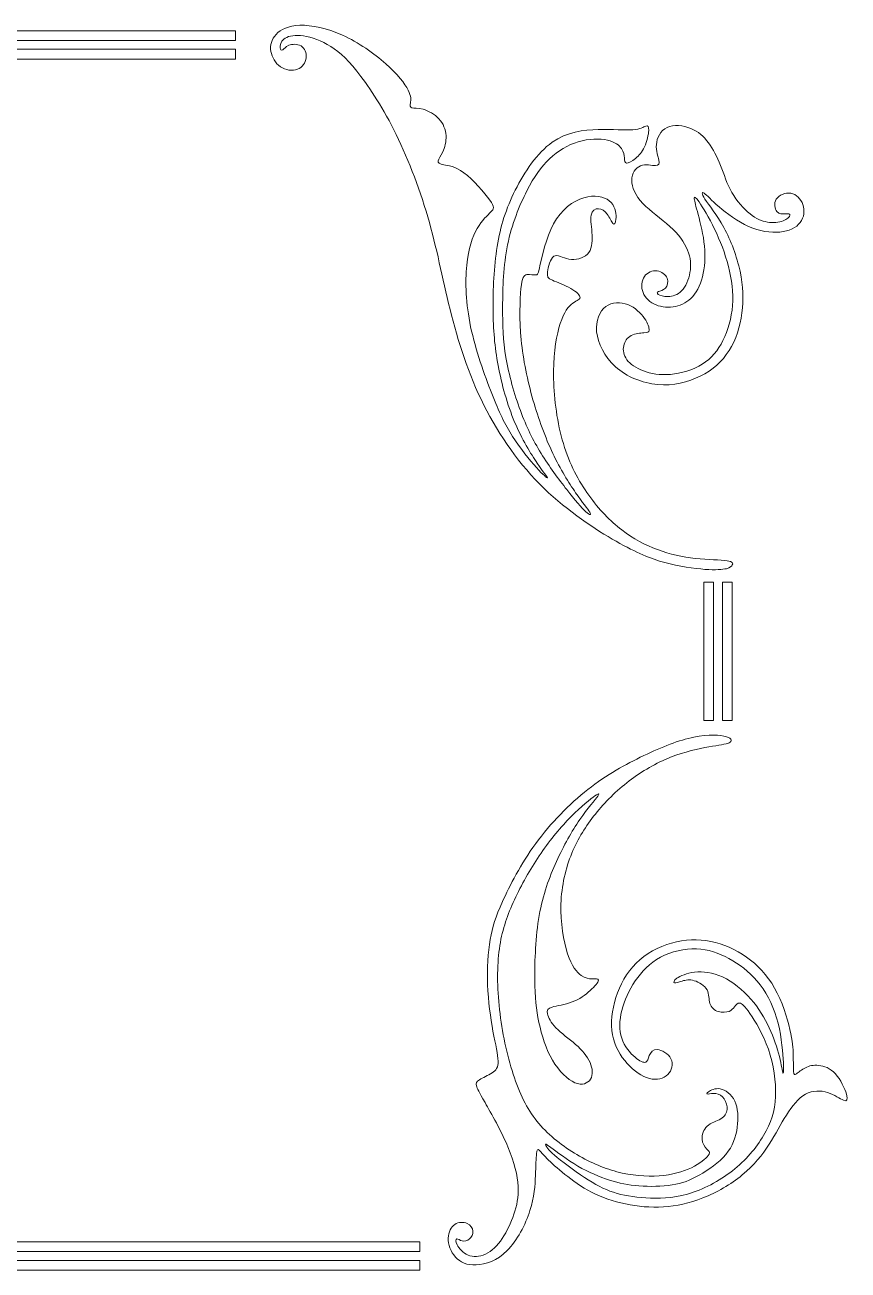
# Model space of a CAD drawing. Header units: millimetres. Extents: x -101 to 95, y -4 to 262.
# Drawn here: x 20.3 to 95.2, y 10.2 to 123.4 of the extents above; entities that cross this region are included whole.
import ezdxf

# ---------------------------------------------------------------- set-up
doc = ezdxf.new("R2010")
doc.units = ezdxf.units.MM
doc.header["$MEASUREMENT"] = 0
doc.layers.add('Layer 1', color=7, linetype='Continuous')

msp = doc.modelspace()

# ---------------------------------------------------------------- linework, layer by layer
at = {"layer": 'Layer 1', "lineweight": 20}
for points in [[(82.02, 60.16), (82.91, 60.16), (82.91, 72.74), (82.02, 72.74), (82.02, 60.16)], [(83.72, 60.16), (84.6, 60.16), (84.6, 72.74), (83.72, 72.74), (83.72, 60.16)]]:
    msp.add_lwpolyline(points, close=True, dxfattribs=at)
for points, knots in [([(-45.58, 122.02), (-45.58, 122.02), (-45.58, 122.9), (-45.58, 122.9), (-45.58, 122.9), (-45.58, 122.9), (39.44, 122.9), (39.44, 122.9), (39.44, 122.9), (39.44, 122.9), (39.44, 122.02), (39.44, 122.02), (39.44, 122.02), (39.44, 122.02), (-45.58, 122.02), (-45.58, 122.02)], [0, 0, 0, 0, 0.2, 0.2, 0.2, 0.2, 0.4, 0.4, 0.4, 0.4, 0.6, 0.6, 0.6, 0.6, 1, 1, 1, 1]), ([(74.06, 76.45), (72.19, 77.52), (69.69, 79.14), (67.5, 81.26), (67.5, 81.26), (65.31, 83.38), (63.43, 86.02), (62.02, 88.84), (62.02, 88.84), (60.61, 91.66), (59.67, 94.67), (58.95, 97.55), (58.95, 97.55), (58.23, 100.43), (57.73, 103.18), (56.92, 105.97), (56.92, 105.97), (56.11, 108.75), (54.99, 111.58), (53.83, 113.88), (53.83, 113.88), (52.67, 116.19), (51.46, 117.99), (50.46, 119.23), (50.46, 119.23), (49.45, 120.48), (48.64, 121.18), (47.78, 121.66), (47.78, 121.66), (46.93, 122.14), (46.04, 122.4), (45.34, 122.46), (45.34, 122.46), (44.64, 122.52), (44.13, 122.38), (43.83, 122.13), (43.83, 122.13), (43.54, 121.89), (43.47, 121.55), (43.48, 121.34), (43.48, 121.34), (43.5, 121.14), (43.61, 121.08), (43.73, 121.16), (43.73, 121.16), (43.85, 121.24), (43.97, 121.45), (44.27, 121.57), (44.27, 121.57), (44.57, 121.69), (45.05, 121.72), (45.39, 121.52), (45.39, 121.52), (45.72, 121.31), (45.91, 120.87), (45.86, 120.43), (45.86, 120.43), (45.81, 120), (45.52, 119.56), (45.06, 119.39), (45.06, 119.39), (44.6, 119.22), (43.99, 119.3), (43.52, 119.62), (43.52, 119.62), (43.05, 119.94), (42.74, 120.48), (42.65, 121.02), (42.65, 121.02), (42.56, 121.57), (42.7, 122.11), (43.12, 122.56), (43.12, 122.56), (43.54, 123.01), (44.24, 123.36), (45.29, 123.39), (45.29, 123.39), (46.34, 123.43), (47.74, 123.14), (49.17, 122.49), (49.17, 122.49), (50.59, 121.84), (52.04, 120.83), (53.1, 119.89), (53.1, 119.89), (54.16, 118.95), (54.83, 118.09), (55.13, 117.5), (55.13, 117.5), (55.44, 116.91), (55.38, 116.59), (55.34, 116.34), (55.34, 116.34), (55.31, 116.1), (55.29, 115.94), (55.47, 115.88), (55.47, 115.88), (55.65, 115.83), (56.03, 115.88), (56.5, 115.75), (56.5, 115.75), (56.97, 115.62), (57.55, 115.31), (57.94, 114.88), (57.94, 114.88), (58.33, 114.45), (58.55, 113.9), (58.58, 113.36), (58.58, 113.36), (58.61, 112.81), (58.47, 112.26), (58.29, 111.87), (58.29, 111.87), (58.11, 111.48), (57.89, 111.25), (57.86, 111.07), (57.86, 111.07), (57.83, 110.9), (57.99, 110.78), (58.37, 110.7), (58.37, 110.7), (58.76, 110.63), (59.38, 110.59), (60.21, 109.97), (60.21, 109.97), (61.04, 109.35), (62.08, 108.16), (62.56, 107.49), (62.56, 107.49), (63.04, 106.83), (62.95, 106.69), (62.65, 106.41), (62.65, 106.41), (62.36, 106.12), (61.86, 105.68), (61.42, 104.92), (61.42, 104.92), (60.99, 104.16), (60.61, 103.08), (60.46, 101.56), (60.46, 101.56), (60.31, 100.03), (60.38, 98.07), (60.82, 95.96), (60.82, 95.96), (61.27, 93.85), (62.07, 91.58), (62.74, 89.89), (62.74, 89.89), (63.41, 88.2), (63.94, 87.08), (64.63, 85.99), (64.63, 85.99), (65.33, 84.9), (66.19, 83.84), (66.8, 83.16), (66.8, 83.16), (67.42, 82.48), (67.78, 82.18), (67.8, 82.24), (67.8, 82.24), (67.81, 82.29), (67.46, 82.7), (66.88, 83.55), (66.88, 83.55), (66.3, 84.41), (65.48, 85.72), (64.82, 87.3), (64.82, 87.3), (64.15, 88.88), (63.64, 90.73), (63.32, 92.44), (63.32, 92.44), (63, 94.15), (62.87, 95.71), (62.86, 97.53), (62.86, 97.53), (62.84, 99.35), (62.93, 101.42), (63.23, 103.26), (63.23, 103.26), (63.53, 105.11), (64.04, 106.72), (64.88, 108.39), (64.88, 108.39), (65.72, 110.06), (66.88, 111.79), (68.23, 112.75), (68.23, 112.75), (69.57, 113.7), (71.1, 113.88), (72.43, 113.91), (72.43, 113.91), (73.75, 113.95), (74.88, 113.84), (75.57, 113.89), (75.57, 113.89), (76.27, 113.94), (76.54, 114.15), (76.74, 114.22), (76.74, 114.22), (76.93, 114.28), (77.04, 114.19), (77.02, 113.83), (77.02, 113.83), (77, 113.46), (76.85, 112.82), (76.64, 112.34), (76.64, 112.34), (76.42, 111.86), (76.13, 111.54), (75.82, 111.28), (75.82, 111.28), (75.5, 111.03), (75.16, 110.85), (74.99, 110.86), (74.99, 110.86), (74.82, 110.87), (74.82, 111.07), (74.81, 111.32), (74.81, 111.32), (74.79, 111.57), (74.74, 111.87), (74.53, 112.17), (74.53, 112.17), (74.33, 112.48), (73.95, 112.79), (73.26, 112.94), (73.26, 112.94), (72.57, 113.09), (71.56, 113.08), (70.61, 112.8), (70.61, 112.8), (69.66, 112.51), (68.76, 111.96), (68, 111.24), (68, 111.24), (67.23, 110.52), (66.6, 109.63), (65.93, 108.32), (65.93, 108.32), (65.26, 107.02), (64.56, 105.29), (64.18, 103.41), (64.18, 103.41), (63.79, 101.53), (63.73, 99.51), (63.73, 97.8), (63.73, 97.8), (63.72, 96.1), (63.76, 94.73), (64.03, 93.16), (64.03, 93.16), (64.3, 91.6), (64.79, 89.84), (65.34, 88.35), (65.34, 88.35), (65.89, 86.86), (66.49, 85.64), (67.23, 84.45), (67.23, 84.45), (67.96, 83.26), (68.83, 82.09), (69.57, 81.15), (69.57, 81.15), (70.3, 80.21), (70.91, 79.49), (71.29, 79.14), (71.29, 79.14), (71.67, 78.79), (71.82, 78.81), (71.65, 79.1), (71.65, 79.1), (71.48, 79.4), (71, 79.97), (70.37, 80.87), (70.37, 80.87), (69.75, 81.77), (68.98, 83), (68.29, 84.45), (68.29, 84.45), (67.61, 85.89), (67, 87.56), (66.49, 89.32), (66.49, 89.32), (65.99, 91.08), (65.59, 92.94), (65.42, 94.77), (65.42, 94.77), (65.24, 96.6), (65.29, 98.42), (65.39, 99.44), (65.39, 99.44), (65.5, 100.45), (65.67, 100.67), (65.94, 100.72), (65.94, 100.72), (66.21, 100.77), (66.59, 100.64), (66.78, 100.68), (66.78, 100.68), (66.97, 100.71), (66.98, 100.9), (67.2, 101.88), (67.2, 101.88), (67.42, 102.85), (67.86, 104.61), (68.64, 105.8), (68.64, 105.8), (69.42, 106.99), (70.54, 107.61), (71.48, 107.8), (71.48, 107.8), (72.42, 107.98), (73.19, 107.72), (73.6, 107.26), (73.6, 107.26), (74.01, 106.8), (74.07, 106.14), (74.04, 105.75), (74.04, 105.75), (74.01, 105.36), (73.89, 105.23), (73.76, 105.37), (73.76, 105.37), (73.62, 105.51), (73.47, 105.91), (73.24, 106.21), (73.24, 106.21), (73.02, 106.51), (72.74, 106.7), (72.45, 106.71), (72.45, 106.71), (72.16, 106.72), (71.86, 106.55), (71.78, 106.12), (71.78, 106.12), (71.7, 105.68), (71.83, 104.97), (71.87, 104.3), (71.87, 104.3), (71.9, 103.62), (71.83, 102.97), (71.44, 102.57), (71.44, 102.57), (71.05, 102.17), (70.34, 102.02), (69.76, 102.12), (69.76, 102.12), (69.17, 102.23), (68.72, 102.59), (68.39, 102.38), (68.39, 102.38), (68.06, 102.17), (67.86, 101.4), (67.81, 100.96), (67.81, 100.96), (67.75, 100.51), (67.84, 100.39), (68.25, 100.2), (68.25, 100.2), (68.67, 100.01), (69.4, 99.75), (69.93, 99.45), (69.93, 99.45), (70.47, 99.15), (70.8, 98.81), (70.77, 98.61), (70.77, 98.61), (70.75, 98.41), (70.36, 98.35), (69.97, 98), (69.97, 98), (69.57, 97.65), (69.16, 97), (68.85, 95.87), (68.85, 95.87), (68.54, 94.74), (68.33, 93.12), (68.37, 91.23), (68.37, 91.23), (68.41, 89.35), (68.69, 87.2), (69.25, 85.34), (69.25, 85.34), (69.8, 83.49), (70.64, 81.94), (71.57, 80.64), (71.57, 80.64), (72.49, 79.35), (73.51, 78.3), (74.56, 77.49), (74.56, 77.49), (75.61, 76.68), (76.7, 76.1), (77.82, 75.69), (77.82, 75.69), (78.94, 75.27), (80.09, 75.03), (81.25, 74.9), (81.25, 74.9), (82.41, 74.77), (83.57, 74.76), (84.14, 74.68), (84.14, 74.68), (84.71, 74.59), (84.69, 74.44), (84.62, 74.3), (84.62, 74.3), (84.56, 74.17), (84.45, 74.05), (84.09, 73.96), (84.09, 73.96), (83.72, 73.88), (83.11, 73.83), (82.13, 73.9), (82.13, 73.9), (81.15, 73.97), (79.79, 74.16), (78.48, 74.51), (78.48, 74.51), (77.18, 74.87), (75.93, 75.38), (74.06, 76.45)], [0, 0, 0, 0, 0.009346, 0.009346, 0.009346, 0.009346, 0.018692, 0.018692, 0.018692, 0.018692, 0.028037, 0.028037, 0.028037, 0.028037, 0.037383, 0.037383, 0.037383, 0.037383, 0.046729, 0.046729, 0.046729, 0.046729, 0.056075, 0.056075, 0.056075, 0.056075, 0.065421, 0.065421, 0.065421, 0.065421, 0.074766, 0.074766, 0.074766, 0.074766, 0.084112, 0.084112, 0.084112, 0.084112, 0.093458, 0.093458, 0.093458, 0.093458, 0.102804, 0.102804, 0.102804, 0.102804, 0.11215, 0.11215, 0.11215, 0.11215, 0.121495, 0.121495, 0.121495, 0.121495, 0.130841, 0.130841, 0.130841, 0.130841, 0.140187, 0.140187, 0.140187, 0.140187, 0.149533, 0.149533, 0.149533, 0.149533, 0.158879, 0.158879, 0.158879, 0.158879, 0.168224, 0.168224, 0.168224, 0.168224, 0.17757, 0.17757, 0.17757, 0.17757, 0.186916, 0.186916, 0.186916, 0.186916, 0.196262, 0.196262, 0.196262, 0.196262, 0.205607, 0.205607, 0.205607, 0.205607, 0.214953, 0.214953, 0.214953, 0.214953, 0.224299, 0.224299, 0.224299, 0.224299, 0.233645, 0.233645, 0.233645, 0.233645, 0.242991, 0.242991, 0.242991, 0.242991, 0.252336, 0.252336, 0.252336, 0.252336, 0.261682, 0.261682, 0.261682, 0.261682, 0.271028, 0.271028, 0.271028, 0.271028, 0.280374, 0.280374, 0.280374, 0.280374, 0.28972, 0.28972, 0.28972, 0.28972, 0.299065, 0.299065, 0.299065, 0.299065, 0.308411, 0.308411, 0.308411, 0.308411, 0.317757, 0.317757, 0.317757, 0.317757, 0.327103, 0.327103, 0.327103, 0.327103, 0.336449, 0.336449, 0.336449, 0.336449, 0.345794, 0.345794, 0.345794, 0.345794, 0.35514, 0.35514, 0.35514, 0.35514, 0.364486, 0.364486, 0.364486, 0.364486, 0.373832, 0.373832, 0.373832, 0.373832, 0.383178, 0.383178, 0.383178, 0.383178, 0.392523, 0.392523, 0.392523, 0.392523, 0.401869, 0.401869, 0.401869, 0.401869, 0.411215, 0.411215, 0.411215, 0.411215, 0.420561, 0.420561, 0.420561, 0.420561, 0.429907, 0.429907, 0.429907, 0.429907, 0.439252, 0.439252, 0.439252, 0.439252, 0.448598, 0.448598, 0.448598, 0.448598, 0.457944, 0.457944, 0.457944, 0.457944, 0.46729, 0.46729, 0.46729, 0.46729, 0.476636, 0.476636, 0.476636, 0.476636, 0.485981, 0.485981, 0.485981, 0.485981, 0.495327, 0.495327, 0.495327, 0.495327, 0.504673, 0.504673, 0.504673, 0.504673, 0.514019, 0.514019, 0.514019, 0.514019, 0.523364, 0.523364, 0.523364, 0.523364, 0.53271, 0.53271, 0.53271, 0.53271, 0.542056, 0.542056, 0.542056, 0.542056, 0.551402, 0.551402, 0.551402, 0.551402, 0.560748, 0.560748, 0.560748, 0.560748, 0.570093, 0.570093, 0.570093, 0.570093, 0.579439, 0.579439, 0.579439, 0.579439, 0.588785, 0.588785, 0.588785, 0.588785, 0.598131, 0.598131, 0.598131, 0.598131, 0.607477, 0.607477, 0.607477, 0.607477, 0.616822, 0.616822, 0.616822, 0.616822, 0.626168, 0.626168, 0.626168, 0.626168, 0.635514, 0.635514, 0.635514, 0.635514, 0.64486, 0.64486, 0.64486, 0.64486, 0.654206, 0.654206, 0.654206, 0.654206, 0.663551, 0.663551, 0.663551, 0.663551, 0.672897, 0.672897, 0.672897, 0.672897, 0.682243, 0.682243, 0.682243, 0.682243, 0.691589, 0.691589, 0.691589, 0.691589, 0.700935, 0.700935, 0.700935, 0.700935, 0.71028, 0.71028, 0.71028, 0.71028, 0.719626, 0.719626, 0.719626, 0.719626, 0.728972, 0.728972, 0.728972, 0.728972, 0.738318, 0.738318, 0.738318, 0.738318, 0.747664, 0.747664, 0.747664, 0.747664, 0.757009, 0.757009, 0.757009, 0.757009, 0.766355, 0.766355, 0.766355, 0.766355, 0.775701, 0.775701, 0.775701, 0.775701, 0.785047, 0.785047, 0.785047, 0.785047, 0.794393, 0.794393, 0.794393, 0.794393, 0.803738, 0.803738, 0.803738, 0.803738, 0.813084, 0.813084, 0.813084, 0.813084, 0.82243, 0.82243, 0.82243, 0.82243, 0.831776, 0.831776, 0.831776, 0.831776, 0.841121, 0.841121, 0.841121, 0.841121, 0.850467, 0.850467, 0.850467, 0.850467, 0.859813, 0.859813, 0.859813, 0.859813, 0.869159, 0.869159, 0.869159, 0.869159, 0.878505, 0.878505, 0.878505, 0.878505, 0.88785, 0.88785, 0.88785, 0.88785, 0.897196, 0.897196, 0.897196, 0.897196, 0.906542, 0.906542, 0.906542, 0.906542, 0.915888, 0.915888, 0.915888, 0.915888, 0.925234, 0.925234, 0.925234, 0.925234, 0.934579, 0.934579, 0.934579, 0.934579, 0.943925, 0.943925, 0.943925, 0.943925, 0.953271, 0.953271, 0.953271, 0.953271, 0.962617, 0.962617, 0.962617, 0.962617, 0.971963, 0.971963, 0.971963, 0.971963, 0.981308, 0.981308, 0.981308, 0.981308, 1, 1, 1, 1]), ([(-45.58, 120.32), (-45.58, 120.32), (-45.58, 121.21), (-45.58, 121.21), (-45.58, 121.21), (-45.58, 121.21), (39.44, 121.21), (39.44, 121.21), (39.44, 121.21), (39.44, 121.21), (39.44, 120.32), (39.44, 120.32), (39.44, 120.32), (39.44, 120.32), (-45.58, 120.32), (-45.58, 120.32)], [0, 0, 0, 0, 0.2, 0.2, 0.2, 0.2, 0.4, 0.4, 0.4, 0.4, 0.6, 0.6, 0.6, 0.6, 1, 1, 1, 1]), ([(82.44, 112.71), (82.87, 112.14), (83.24, 111.43), (83.56, 110.64), (83.56, 110.64), (83.87, 109.85), (84.12, 108.98), (84.57, 108.19), (84.57, 108.19), (85.01, 107.4), (85.66, 106.69), (86.23, 106.24), (86.23, 106.24), (86.8, 105.78), (87.29, 105.58), (87.81, 105.49), (87.81, 105.49), (88.32, 105.41), (88.86, 105.44), (89.24, 105.59), (89.24, 105.59), (89.62, 105.73), (89.84, 105.98), (89.86, 106.11), (89.86, 106.11), (89.88, 106.24), (89.7, 106.25), (89.45, 106.24), (89.45, 106.24), (89.2, 106.23), (88.88, 106.21), (88.67, 106.45), (88.67, 106.45), (88.47, 106.69), (88.38, 107.19), (88.62, 107.56), (88.62, 107.56), (88.87, 107.94), (89.44, 108.2), (89.94, 108.12), (89.94, 108.12), (90.44, 108.03), (90.86, 107.6), (91.04, 107.08), (91.04, 107.08), (91.22, 106.55), (91.16, 105.93), (90.8, 105.46), (90.8, 105.46), (90.44, 104.98), (89.78, 104.66), (88.95, 104.58), (88.95, 104.58), (88.12, 104.5), (87.1, 104.66), (86.1, 105.1), (86.1, 105.1), (85.1, 105.55), (84.1, 106.27), (83.41, 106.88), (83.41, 106.88), (82.71, 107.48), (82.3, 107.96), (82.07, 108.11), (82.07, 108.11), (81.84, 108.27), (81.78, 108.1), (82.13, 107.57), (82.13, 107.57), (82.47, 107.05), (83.22, 106.16), (83.86, 104.99), (83.86, 104.99), (84.5, 103.82), (85.03, 102.36), (85.32, 101.01), (85.32, 101.01), (85.61, 99.67), (85.66, 98.44), (85.5, 97.22), (85.5, 97.22), (85.33, 96), (84.95, 94.79), (84.32, 93.8), (84.32, 93.8), (83.7, 92.8), (82.83, 92.03), (81.71, 91.48), (81.71, 91.48), (80.6, 90.92), (79.23, 90.58), (77.83, 90.71), (77.83, 90.71), (76.43, 90.83), (75, 91.42), (73.99, 92.33), (73.99, 92.33), (72.98, 93.24), (72.39, 94.48), (72.28, 95.51), (72.28, 95.51), (72.17, 96.54), (72.54, 97.37), (73.11, 97.8), (73.11, 97.8), (73.68, 98.22), (74.46, 98.23), (75.12, 97.98), (75.12, 97.98), (75.78, 97.72), (76.31, 97.19), (76.64, 96.73), (76.64, 96.73), (76.96, 96.26), (77.07, 95.87), (77.05, 95.66), (77.05, 95.66), (77.03, 95.46), (76.89, 95.44), (76.57, 95.42), (76.57, 95.42), (76.26, 95.39), (75.78, 95.35), (75.42, 95.17), (75.42, 95.17), (75.06, 94.98), (74.82, 94.64), (74.74, 94.24), (74.74, 94.24), (74.65, 93.84), (74.73, 93.38), (75.03, 92.97), (75.03, 92.97), (75.33, 92.56), (75.86, 92.21), (76.53, 91.95), (76.53, 91.95), (77.21, 91.7), (78.03, 91.55), (78.99, 91.63), (78.99, 91.63), (79.95, 91.72), (81.05, 92.04), (81.89, 92.56), (81.89, 92.56), (82.73, 93.08), (83.32, 93.8), (83.77, 94.72), (83.77, 94.72), (84.23, 95.63), (84.55, 96.74), (84.64, 97.9), (84.64, 97.9), (84.72, 99.06), (84.57, 100.28), (84.26, 101.46), (84.26, 101.46), (83.96, 102.64), (83.52, 103.8), (83.01, 104.84), (83.01, 104.84), (82.5, 105.89), (81.94, 106.83), (81.6, 107.32), (81.6, 107.32), (81.27, 107.8), (81.16, 107.83), (81.16, 107.67), (81.16, 107.67), (81.16, 107.5), (81.25, 107.14), (81.44, 106.44), (81.44, 106.44), (81.63, 105.75), (81.91, 104.71), (82.04, 103.69), (82.04, 103.69), (82.17, 102.68), (82.16, 101.69), (81.98, 100.83), (81.98, 100.83), (81.8, 99.97), (81.46, 99.24), (81.02, 98.73), (81.02, 98.73), (80.58, 98.23), (80.04, 97.94), (79.45, 97.82), (79.45, 97.82), (78.86, 97.7), (78.22, 97.74), (77.68, 97.96), (77.68, 97.96), (77.14, 98.18), (76.69, 98.58), (76.5, 99.08), (76.5, 99.08), (76.31, 99.57), (76.37, 100.17), (76.63, 100.55), (76.63, 100.55), (76.89, 100.93), (77.36, 101.1), (77.78, 101.05), (77.78, 101.05), (78.19, 100.99), (78.57, 100.71), (78.7, 100.38), (78.7, 100.38), (78.83, 100.06), (78.72, 99.68), (78.53, 99.48), (78.53, 99.48), (78.33, 99.27), (78.05, 99.23), (77.9, 99.17), (77.9, 99.17), (77.75, 99.1), (77.73, 99.01), (77.89, 98.91), (77.89, 98.91), (78.04, 98.81), (78.37, 98.7), (78.77, 98.72), (78.77, 98.72), (79.17, 98.73), (79.64, 98.85), (80.01, 99.23), (80.01, 99.23), (80.38, 99.62), (80.66, 100.26), (80.77, 100.91), (80.77, 100.91), (80.88, 101.57), (80.84, 102.25), (80.55, 102.95), (80.55, 102.95), (80.26, 103.66), (79.72, 104.39), (78.95, 105.09), (78.95, 105.09), (78.17, 105.8), (77.16, 106.47), (76.48, 107.18), (76.48, 107.18), (75.81, 107.9), (75.47, 108.66), (75.47, 109.3), (75.47, 109.3), (75.47, 109.93), (75.82, 110.44), (76.28, 110.61), (76.28, 110.61), (76.74, 110.79), (77.31, 110.63), (77.63, 110.63), (77.63, 110.63), (77.95, 110.63), (78.02, 110.8), (77.94, 111.13), (77.94, 111.13), (77.87, 111.46), (77.66, 111.96), (77.71, 112.54), (77.71, 112.54), (77.76, 113.13), (78.08, 113.82), (78.68, 114.1), (78.68, 114.1), (79.28, 114.39), (80.17, 114.28), (80.85, 114), (80.85, 114), (81.54, 113.73), (82.02, 113.29), (82.44, 112.71)], [0, 0, 0, 0, 0.014286, 0.014286, 0.014286, 0.014286, 0.028571, 0.028571, 0.028571, 0.028571, 0.042857, 0.042857, 0.042857, 0.042857, 0.057143, 0.057143, 0.057143, 0.057143, 0.071429, 0.071429, 0.071429, 0.071429, 0.085714, 0.085714, 0.085714, 0.085714, 0.1, 0.1, 0.1, 0.1, 0.114286, 0.114286, 0.114286, 0.114286, 0.128571, 0.128571, 0.128571, 0.128571, 0.142857, 0.142857, 0.142857, 0.142857, 0.157143, 0.157143, 0.157143, 0.157143, 0.171429, 0.171429, 0.171429, 0.171429, 0.185714, 0.185714, 0.185714, 0.185714, 0.2, 0.2, 0.2, 0.2, 0.214286, 0.214286, 0.214286, 0.214286, 0.228571, 0.228571, 0.228571, 0.228571, 0.242857, 0.242857, 0.242857, 0.242857, 0.257143, 0.257143, 0.257143, 0.257143, 0.271429, 0.271429, 0.271429, 0.271429, 0.285714, 0.285714, 0.285714, 0.285714, 0.3, 0.3, 0.3, 0.3, 0.314286, 0.314286, 0.314286, 0.314286, 0.328571, 0.328571, 0.328571, 0.328571, 0.342857, 0.342857, 0.342857, 0.342857, 0.357143, 0.357143, 0.357143, 0.357143, 0.371429, 0.371429, 0.371429, 0.371429, 0.385714, 0.385714, 0.385714, 0.385714, 0.4, 0.4, 0.4, 0.4, 0.414286, 0.414286, 0.414286, 0.414286, 0.428571, 0.428571, 0.428571, 0.428571, 0.442857, 0.442857, 0.442857, 0.442857, 0.457143, 0.457143, 0.457143, 0.457143, 0.471429, 0.471429, 0.471429, 0.471429, 0.485714, 0.485714, 0.485714, 0.485714, 0.5, 0.5, 0.5, 0.5, 0.514286, 0.514286, 0.514286, 0.514286, 0.528571, 0.528571, 0.528571, 0.528571, 0.542857, 0.542857, 0.542857, 0.542857, 0.557143, 0.557143, 0.557143, 0.557143, 0.571429, 0.571429, 0.571429, 0.571429, 0.585714, 0.585714, 0.585714, 0.585714, 0.6, 0.6, 0.6, 0.6, 0.614286, 0.614286, 0.614286, 0.614286, 0.628571, 0.628571, 0.628571, 0.628571, 0.642857, 0.642857, 0.642857, 0.642857, 0.657143, 0.657143, 0.657143, 0.657143, 0.671429, 0.671429, 0.671429, 0.671429, 0.685714, 0.685714, 0.685714, 0.685714, 0.7, 0.7, 0.7, 0.7, 0.714286, 0.714286, 0.714286, 0.714286, 0.728571, 0.728571, 0.728571, 0.728571, 0.742857, 0.742857, 0.742857, 0.742857, 0.757143, 0.757143, 0.757143, 0.757143, 0.771429, 0.771429, 0.771429, 0.771429, 0.785714, 0.785714, 0.785714, 0.785714, 0.8, 0.8, 0.8, 0.8, 0.814286, 0.814286, 0.814286, 0.814286, 0.828571, 0.828571, 0.828571, 0.828571, 0.842857, 0.842857, 0.842857, 0.842857, 0.857143, 0.857143, 0.857143, 0.857143, 0.871429, 0.871429, 0.871429, 0.871429, 0.885714, 0.885714, 0.885714, 0.885714, 0.9, 0.9, 0.9, 0.9, 0.914286, 0.914286, 0.914286, 0.914286, 0.928571, 0.928571, 0.928571, 0.928571, 0.942857, 0.942857, 0.942857, 0.942857, 0.957143, 0.957143, 0.957143, 0.957143, 0.971429, 0.971429, 0.971429, 0.971429, 1, 1, 1, 1]), ([(63.72, 43.68), (64.37, 45.11), (65.38, 47.1), (66.74, 48.95), (66.74, 48.95), (68.09, 50.81), (69.78, 52.54), (71.48, 53.87), (71.48, 53.87), (73.19, 55.21), (74.91, 56.16), (76.56, 56.95), (76.56, 56.95), (78.21, 57.74), (79.79, 58.37), (81.12, 58.64), (81.12, 58.64), (82.46, 58.92), (83.54, 58.83), (84.09, 58.67), (84.09, 58.67), (84.63, 58.5), (84.63, 58.27), (84.33, 58.12), (84.33, 58.12), (84.03, 57.97), (83.43, 57.92), (82.49, 57.75), (82.49, 57.75), (81.56, 57.59), (80.3, 57.31), (79.01, 56.8), (79.01, 56.8), (77.72, 56.29), (76.4, 55.54), (75.23, 54.65), (75.23, 54.65), (74.06, 53.76), (73.04, 52.72), (72.17, 51.64), (72.17, 51.64), (71.3, 50.56), (70.58, 49.43), (70.02, 48.07), (70.02, 48.07), (69.47, 46.71), (69.08, 45.11), (69.03, 43.45), (69.03, 43.45), (68.98, 41.78), (69.26, 40.06), (69.64, 38.93), (69.64, 38.93), (70.01, 37.79), (70.48, 37.24), (70.87, 36.96), (70.87, 36.96), (71.26, 36.67), (71.57, 36.65), (71.87, 36.65), (71.87, 36.65), (72.17, 36.66), (72.45, 36.7), (72.44, 36.52), (72.44, 36.52), (72.43, 36.35), (72.13, 35.97), (71.69, 35.58), (71.69, 35.58), (71.26, 35.18), (70.7, 34.78), (70.05, 34.54), (70.05, 34.54), (69.39, 34.29), (68.64, 34.2), (68.23, 34.08), (68.23, 34.08), (67.82, 33.96), (67.74, 33.79), (67.82, 33.47), (67.82, 33.47), (67.89, 33.15), (68.11, 32.66), (68.58, 32.18), (68.58, 32.18), (69.05, 31.69), (69.77, 31.21), (70.37, 30.68), (70.37, 30.68), (70.96, 30.16), (71.43, 29.6), (71.68, 29.04), (71.68, 29.04), (71.93, 28.48), (71.96, 27.91), (71.72, 27.52), (71.72, 27.52), (71.48, 27.13), (70.96, 26.92), (70.31, 27.2), (70.31, 27.2), (69.65, 27.47), (68.85, 28.24), (68.26, 29.25), (68.26, 29.25), (67.66, 30.26), (67.28, 31.52), (67.03, 32.69), (67.03, 32.69), (66.78, 33.86), (66.66, 34.95), (66.65, 36.61), (66.65, 36.61), (66.64, 38.27), (66.72, 40.5), (67.06, 42.41), (67.06, 42.41), (67.39, 44.31), (67.97, 45.88), (68.63, 47.33), (68.63, 47.33), (69.29, 48.77), (70.02, 50.09), (70.74, 51.13), (70.74, 51.13), (71.46, 52.17), (72.17, 52.95), (72.39, 53.28), (72.39, 53.28), (72.61, 53.61), (72.35, 53.5), (71.74, 53.02), (71.74, 53.02), (71.13, 52.54), (70.18, 51.7), (69.26, 50.67), (69.26, 50.67), (68.33, 49.64), (67.41, 48.43), (66.59, 47.12), (66.59, 47.12), (65.77, 45.82), (65.03, 44.42), (64.47, 43.08), (64.47, 43.08), (63.91, 41.73), (63.52, 40.44), (63.36, 38.78), (63.36, 38.78), (63.2, 37.13), (63.26, 35.12), (63.54, 33.08), (63.54, 33.08), (63.82, 31.05), (64.31, 29), (64.91, 27.33), (64.91, 27.33), (65.51, 25.67), (66.22, 24.38), (67.2, 23.27), (67.2, 23.27), (68.19, 22.17), (69.45, 21.24), (70.73, 20.52), (70.73, 20.52), (72.01, 19.79), (73.3, 19.27), (74.61, 18.98), (74.61, 18.98), (75.92, 18.69), (77.26, 18.63), (78.39, 18.76), (78.39, 18.76), (79.53, 18.9), (80.47, 19.22), (81.17, 19.61), (81.17, 19.61), (81.88, 19.99), (82.35, 20.44), (82.5, 20.69), (82.5, 20.69), (82.65, 20.93), (82.48, 20.98), (82.29, 21.16), (82.29, 21.16), (82.11, 21.34), (81.9, 21.67), (81.87, 22.06), (81.87, 22.06), (81.84, 22.46), (81.99, 22.93), (82.33, 23.24), (82.33, 23.24), (82.67, 23.55), (83.21, 23.7), (83.57, 23.91), (83.57, 23.91), (83.93, 24.13), (84.11, 24.42), (84.15, 24.75), (84.15, 24.75), (84.18, 25.08), (84.06, 25.45), (83.87, 25.72), (83.87, 25.72), (83.68, 26), (83.41, 26.16), (83.13, 26.21), (83.13, 26.21), (82.86, 26.25), (82.56, 26.17), (82.41, 26.17), (82.41, 26.17), (82.26, 26.16), (82.25, 26.24), (82.45, 26.38), (82.45, 26.38), (82.64, 26.52), (83.04, 26.72), (83.51, 26.64), (83.51, 26.64), (83.99, 26.55), (84.54, 26.16), (84.84, 25.53), (84.84, 25.53), (85.14, 24.89), (85.19, 24), (85.07, 23.14), (85.07, 23.14), (84.95, 22.27), (84.66, 21.42), (84.03, 20.67), (84.03, 20.67), (83.41, 19.92), (82.45, 19.26), (81.61, 18.79), (81.61, 18.79), (80.78, 18.32), (80.06, 18.05), (79.14, 17.9), (79.14, 17.9), (78.22, 17.76), (77.1, 17.74), (76.13, 17.81), (76.13, 17.81), (75.16, 17.88), (74.34, 18.05), (73.44, 18.34), (73.44, 18.34), (72.54, 18.62), (71.56, 19.03), (70.58, 19.61), (70.58, 19.61), (69.6, 20.19), (68.61, 20.95), (68.11, 21.31), (68.11, 21.31), (67.61, 21.68), (67.6, 21.66), (67.65, 21.53), (67.65, 21.53), (67.7, 21.4), (67.82, 21.15), (68.44, 20.61), (68.44, 20.61), (69.07, 20.06), (70.2, 19.22), (71.17, 18.58), (71.17, 18.58), (72.13, 17.95), (72.93, 17.52), (73.81, 17.23), (73.81, 17.23), (74.68, 16.94), (75.63, 16.79), (76.75, 16.72), (76.75, 16.72), (77.87, 16.65), (79.17, 16.68), (80.55, 17.07), (80.55, 17.07), (81.94, 17.46), (83.41, 18.23), (84.63, 19.18), (84.63, 19.18), (85.85, 20.13), (86.8, 21.27), (87.46, 22.39), (87.46, 22.39), (88.12, 23.51), (88.49, 24.61), (88.55, 25.95), (88.55, 25.95), (88.62, 27.29), (88.37, 28.86), (87.9, 30.24), (87.9, 30.24), (87.42, 31.61), (86.71, 32.79), (86.22, 33.49), (86.22, 33.49), (85.74, 34.19), (85.49, 34.42), (85.3, 34.44), (85.3, 34.44), (85.1, 34.46), (84.95, 34.28), (84.82, 34.11), (84.82, 34.11), (84.69, 33.94), (84.58, 33.79), (84.33, 33.69), (84.33, 33.69), (84.08, 33.6), (83.69, 33.56), (83.35, 33.67), (83.35, 33.67), (83, 33.78), (82.7, 34.04), (82.58, 34.4), (82.58, 34.4), (82.47, 34.77), (82.53, 35.25), (82.32, 35.65), (82.32, 35.65), (82.1, 36.04), (81.6, 36.36), (81.16, 36.48), (81.16, 36.48), (80.73, 36.61), (80.36, 36.54), (80.05, 36.45), (80.05, 36.45), (79.74, 36.37), (79.48, 36.26), (79.37, 36.28), (79.37, 36.28), (79.25, 36.31), (79.28, 36.48), (79.58, 36.7), (79.58, 36.7), (79.89, 36.91), (80.46, 37.17), (81.19, 37.25), (81.19, 37.25), (81.93, 37.34), (82.83, 37.25), (83.74, 36.82), (83.74, 36.82), (84.65, 36.4), (85.57, 35.63), (86.3, 34.81), (86.3, 34.81), (87.03, 33.98), (87.56, 33.1), (87.98, 32.2), (87.98, 32.2), (88.4, 31.29), (88.71, 30.35), (88.9, 29.58), (88.9, 29.58), (89.09, 28.8), (89.18, 28.19), (89.23, 28.09), (89.23, 28.09), (89.29, 27.99), (89.32, 28.42), (89.25, 29.37), (89.25, 29.37), (89.19, 30.32), (89.04, 31.8), (88.65, 33.11), (88.65, 33.11), (88.26, 34.41), (87.63, 35.54), (86.88, 36.44), (86.88, 36.44), (86.12, 37.33), (85.23, 37.98), (84.31, 38.49), (84.31, 38.49), (83.39, 38.99), (82.44, 39.34), (81.36, 39.38), (81.36, 39.38), (80.28, 39.42), (79.06, 39.14), (78.08, 38.61), (78.08, 38.61), (77.1, 38.09), (76.37, 37.31), (75.79, 36.46), (75.79, 36.46), (75.21, 35.61), (74.79, 34.68), (74.57, 33.77), (74.57, 33.77), (74.34, 32.87), (74.32, 31.99), (74.56, 31.25), (74.56, 31.25), (74.81, 30.5), (75.33, 29.88), (75.77, 29.51), (75.77, 29.51), (76.2, 29.13), (76.56, 29), (76.74, 29.06), (76.74, 29.06), (76.93, 29.13), (76.95, 29.38), (77.07, 29.66), (77.07, 29.66), (77.18, 29.94), (77.39, 30.24), (77.8, 30.22), (77.8, 30.22), (78.2, 30.19), (78.81, 29.84), (79.04, 29.37), (79.04, 29.37), (79.28, 28.9), (79.13, 28.31), (78.75, 27.94), (78.75, 27.94), (78.36, 27.57), (77.75, 27.41), (77.08, 27.58), (77.08, 27.58), (76.41, 27.75), (75.69, 28.24), (75.06, 28.94), (75.06, 28.94), (74.44, 29.63), (73.91, 30.52), (73.72, 31.56), (73.72, 31.56), (73.53, 32.6), (73.68, 33.79), (74.04, 34.94), (74.04, 34.94), (74.41, 36.09), (75, 37.2), (75.87, 38.07), (75.87, 38.07), (76.75, 38.94), (77.91, 39.57), (79.1, 39.9), (79.1, 39.9), (80.29, 40.24), (81.51, 40.28), (82.66, 40.05), (82.66, 40.05), (83.82, 39.82), (84.91, 39.33), (85.9, 38.63), (85.9, 38.63), (86.89, 37.92), (87.79, 37.01), (88.47, 35.81), (88.47, 35.81), (89.15, 34.6), (89.61, 33.1), (89.86, 32.03), (89.86, 32.03), (90.11, 30.96), (90.15, 30.32), (90.16, 29.71), (90.16, 29.71), (90.18, 29.1), (90.17, 28.51), (90.19, 28.21), (90.19, 28.21), (90.22, 27.91), (90.28, 27.89), (90.45, 28.01), (90.45, 28.01), (90.63, 28.13), (90.93, 28.39), (91.27, 28.56), (91.27, 28.56), (91.61, 28.74), (92, 28.83), (92.48, 28.77), (92.48, 28.77), (92.95, 28.72), (93.52, 28.53), (94, 28.01), (94, 28.01), (94.47, 27.5), (94.86, 26.65), (95.01, 26.15), (95.01, 26.15), (95.15, 25.64), (95.05, 25.48), (94.74, 25.6), (94.74, 25.6), (94.43, 25.72), (93.92, 26.11), (93.29, 26.31), (93.29, 26.31), (92.67, 26.51), (91.93, 26.51), (91.28, 26.15), (91.28, 26.15), (90.62, 25.79), (90.05, 25.07), (89.54, 24.26), (89.54, 24.26), (89.03, 23.45), (88.58, 22.54), (87.97, 21.6), (87.97, 21.6), (87.35, 20.65), (86.57, 19.67), (85.53, 18.81), (85.53, 18.81), (84.49, 17.95), (83.19, 17.21), (81.95, 16.72), (81.95, 16.72), (80.71, 16.23), (79.53, 15.98), (78.35, 15.9), (78.35, 15.9), (77.17, 15.83), (76.01, 15.93), (74.9, 16.17), (74.9, 16.17), (73.79, 16.4), (72.74, 16.76), (71.81, 17.24), (71.81, 17.24), (70.88, 17.71), (70.08, 18.31), (69.4, 18.86), (69.4, 18.86), (68.71, 19.41), (68.13, 19.92), (67.75, 20.3), (67.75, 20.3), (67.37, 20.69), (67.18, 20.95), (67.05, 21.06), (67.05, 21.06), (66.92, 21.17), (66.86, 21.13), (66.81, 20.74), (66.81, 20.74), (66.77, 20.36), (66.75, 19.63), (66.71, 18.75), (66.71, 18.75), (66.67, 17.86), (66.62, 16.82), (66.21, 15.56), (66.21, 15.56), (65.81, 14.3), (65.04, 12.83), (64.13, 11.92), (64.13, 11.92), (63.23, 11.01), (62.17, 10.66), (61.33, 10.62), (61.33, 10.62), (60.49, 10.58), (59.86, 10.86), (59.43, 11.34), (59.43, 11.34), (59, 11.82), (58.77, 12.49), (58.78, 13.06), (58.78, 13.06), (58.79, 13.63), (59.03, 14.08), (59.38, 14.31), (59.38, 14.31), (59.73, 14.54), (60.18, 14.54), (60.5, 14.39), (60.5, 14.39), (60.82, 14.25), (61.01, 13.96), (61.02, 13.69), (61.02, 13.69), (61.04, 13.41), (60.9, 13.15), (60.7, 12.98), (60.7, 12.98), (60.51, 12.82), (60.26, 12.75), (60.05, 12.8), (60.05, 12.8), (59.84, 12.85), (59.67, 13.01), (59.57, 12.98), (59.57, 12.98), (59.46, 12.96), (59.43, 12.74), (59.59, 12.44), (59.59, 12.44), (59.76, 12.13), (60.11, 11.72), (60.58, 11.52), (60.58, 11.52), (61.04, 11.33), (61.62, 11.33), (62.17, 11.6), (62.17, 11.6), (62.73, 11.86), (63.25, 12.38), (63.69, 13.03), (63.69, 13.03), (64.13, 13.68), (64.49, 14.45), (64.75, 15.23), (64.75, 15.23), (65.02, 16), (65.19, 16.78), (65.14, 17.76), (65.14, 17.76), (65.08, 18.75), (64.81, 19.94), (64.21, 21.35), (64.21, 21.35), (63.62, 22.77), (62.69, 24.41), (62.13, 25.39), (62.13, 25.39), (61.58, 26.36), (61.4, 26.68), (61.34, 26.91), (61.34, 26.91), (61.28, 27.14), (61.34, 27.29), (61.63, 27.47), (61.63, 27.47), (61.91, 27.65), (62.41, 27.86), (62.77, 28.09), (62.77, 28.09), (63.12, 28.33), (63.34, 28.58), (63.32, 29.16), (63.32, 29.16), (63.31, 29.74), (63.08, 30.66), (62.85, 31.88), (62.85, 31.88), (62.63, 33.1), (62.42, 34.61), (62.36, 36.1), (62.36, 36.1), (62.31, 37.59), (62.41, 39.05), (62.6, 40.22), (62.6, 40.22), (62.79, 41.38), (63.07, 42.26), (63.72, 43.68)], [0, 0, 0, 0, 0.006024, 0.006024, 0.006024, 0.006024, 0.012048, 0.012048, 0.012048, 0.012048, 0.018072, 0.018072, 0.018072, 0.018072, 0.024096, 0.024096, 0.024096, 0.024096, 0.03012, 0.03012, 0.03012, 0.03012, 0.036145, 0.036145, 0.036145, 0.036145, 0.042169, 0.042169, 0.042169, 0.042169, 0.048193, 0.048193, 0.048193, 0.048193, 0.054217, 0.054217, 0.054217, 0.054217, 0.060241, 0.060241, 0.060241, 0.060241, 0.066265, 0.066265, 0.066265, 0.066265, 0.072289, 0.072289, 0.072289, 0.072289, 0.078313, 0.078313, 0.078313, 0.078313, 0.084337, 0.084337, 0.084337, 0.084337, 0.090361, 0.090361, 0.090361, 0.090361, 0.096386, 0.096386, 0.096386, 0.096386, 0.10241, 0.10241, 0.10241, 0.10241, 0.108434, 0.108434, 0.108434, 0.108434, 0.114458, 0.114458, 0.114458, 0.114458, 0.120482, 0.120482, 0.120482, 0.120482, 0.126506, 0.126506, 0.126506, 0.126506, 0.13253, 0.13253, 0.13253, 0.13253, 0.138554, 0.138554, 0.138554, 0.138554, 0.144578, 0.144578, 0.144578, 0.144578, 0.150602, 0.150602, 0.150602, 0.150602, 0.156627, 0.156627, 0.156627, 0.156627, 0.162651, 0.162651, 0.162651, 0.162651, 0.168675, 0.168675, 0.168675, 0.168675, 0.174699, 0.174699, 0.174699, 0.174699, 0.180723, 0.180723, 0.180723, 0.180723, 0.186747, 0.186747, 0.186747, 0.186747, 0.192771, 0.192771, 0.192771, 0.192771, 0.198795, 0.198795, 0.198795, 0.198795, 0.204819, 0.204819, 0.204819, 0.204819, 0.210843, 0.210843, 0.210843, 0.210843, 0.216867, 0.216867, 0.216867, 0.216867, 0.222892, 0.222892, 0.222892, 0.222892, 0.228916, 0.228916, 0.228916, 0.228916, 0.23494, 0.23494, 0.23494, 0.23494, 0.240964, 0.240964, 0.240964, 0.240964, 0.246988, 0.246988, 0.246988, 0.246988, 0.253012, 0.253012, 0.253012, 0.253012, 0.259036, 0.259036, 0.259036, 0.259036, 0.26506, 0.26506, 0.26506, 0.26506, 0.271084, 0.271084, 0.271084, 0.271084, 0.277108, 0.277108, 0.277108, 0.277108, 0.283133, 0.283133, 0.283133, 0.283133, 0.289157, 0.289157, 0.289157, 0.289157, 0.295181, 0.295181, 0.295181, 0.295181, 0.301205, 0.301205, 0.301205, 0.301205, 0.307229, 0.307229, 0.307229, 0.307229, 0.313253, 0.313253, 0.313253, 0.313253, 0.319277, 0.319277, 0.319277, 0.319277, 0.325301, 0.325301, 0.325301, 0.325301, 0.331325, 0.331325, 0.331325, 0.331325, 0.337349, 0.337349, 0.337349, 0.337349, 0.343373, 0.343373, 0.343373, 0.343373, 0.349398, 0.349398, 0.349398, 0.349398, 0.355422, 0.355422, 0.355422, 0.355422, 0.361446, 0.361446, 0.361446, 0.361446, 0.36747, 0.36747, 0.36747, 0.36747, 0.373494, 0.373494, 0.373494, 0.373494, 0.379518, 0.379518, 0.379518, 0.379518, 0.385542, 0.385542, 0.385542, 0.385542, 0.391566, 0.391566, 0.391566, 0.391566, 0.39759, 0.39759, 0.39759, 0.39759, 0.403614, 0.403614, 0.403614, 0.403614, 0.409639, 0.409639, 0.409639, 0.409639, 0.415663, 0.415663, 0.415663, 0.415663, 0.421687, 0.421687, 0.421687, 0.421687, 0.427711, 0.427711, 0.427711, 0.427711, 0.433735, 0.433735, 0.433735, 0.433735, 0.439759, 0.439759, 0.439759, 0.439759, 0.445783, 0.445783, 0.445783, 0.445783, 0.451807, 0.451807, 0.451807, 0.451807, 0.457831, 0.457831, 0.457831, 0.457831, 0.463855, 0.463855, 0.463855, 0.463855, 0.46988, 0.46988, 0.46988, 0.46988, 0.475904, 0.475904, 0.475904, 0.475904, 0.481928, 0.481928, 0.481928, 0.481928, 0.487952, 0.487952, 0.487952, 0.487952, 0.493976, 0.493976, 0.493976, 0.493976, 0.5, 0.5, 0.5, 0.5, 0.506024, 0.506024, 0.506024, 0.506024, 0.512048, 0.512048, 0.512048, 0.512048, 0.518072, 0.518072, 0.518072, 0.518072, 0.524096, 0.524096, 0.524096, 0.524096, 0.53012, 0.53012, 0.53012, 0.53012, 0.536145, 0.536145, 0.536145, 0.536145, 0.542169, 0.542169, 0.542169, 0.542169, 0.548193, 0.548193, 0.548193, 0.548193, 0.554217, 0.554217, 0.554217, 0.554217, 0.560241, 0.560241, 0.560241, 0.560241, 0.566265, 0.566265, 0.566265, 0.566265, 0.572289, 0.572289, 0.572289, 0.572289, 0.578313, 0.578313, 0.578313, 0.578313, 0.584337, 0.584337, 0.584337, 0.584337, 0.590361, 0.590361, 0.590361, 0.590361, 0.596386, 0.596386, 0.596386, 0.596386, 0.60241, 0.60241, 0.60241, 0.60241, 0.608434, 0.608434, 0.608434, 0.608434, 0.614458, 0.614458, 0.614458, 0.614458, 0.620482, 0.620482, 0.620482, 0.620482, 0.626506, 0.626506, 0.626506, 0.626506, 0.63253, 0.63253, 0.63253, 0.63253, 0.638554, 0.638554, 0.638554, 0.638554, 0.644578, 0.644578, 0.644578, 0.644578, 0.650602, 0.650602, 0.650602, 0.650602, 0.656627, 0.656627, 0.656627, 0.656627, 0.662651, 0.662651, 0.662651, 0.662651, 0.668675, 0.668675, 0.668675, 0.668675, 0.674699, 0.674699, 0.674699, 0.674699, 0.680723, 0.680723, 0.680723, 0.680723, 0.686747, 0.686747, 0.686747, 0.686747, 0.692771, 0.692771, 0.692771, 0.692771, 0.698795, 0.698795, 0.698795, 0.698795, 0.704819, 0.704819, 0.704819, 0.704819, 0.710843, 0.710843, 0.710843, 0.710843, 0.716867, 0.716867, 0.716867, 0.716867, 0.722892, 0.722892, 0.722892, 0.722892, 0.728916, 0.728916, 0.728916, 0.728916, 0.73494, 0.73494, 0.73494, 0.73494, 0.740964, 0.740964, 0.740964, 0.740964, 0.746988, 0.746988, 0.746988, 0.746988, 0.753012, 0.753012, 0.753012, 0.753012, 0.759036, 0.759036, 0.759036, 0.759036, 0.76506, 0.76506, 0.76506, 0.76506, 0.771084, 0.771084, 0.771084, 0.771084, 0.777108, 0.777108, 0.777108, 0.777108, 0.783133, 0.783133, 0.783133, 0.783133, 0.789157, 0.789157, 0.789157, 0.789157, 0.795181, 0.795181, 0.795181, 0.795181, 0.801205, 0.801205, 0.801205, 0.801205, 0.807229, 0.807229, 0.807229, 0.807229, 0.813253, 0.813253, 0.813253, 0.813253, 0.819277, 0.819277, 0.819277, 0.819277, 0.825301, 0.825301, 0.825301, 0.825301, 0.831325, 0.831325, 0.831325, 0.831325, 0.837349, 0.837349, 0.837349, 0.837349, 0.843373, 0.843373, 0.843373, 0.843373, 0.849398, 0.849398, 0.849398, 0.849398, 0.855422, 0.855422, 0.855422, 0.855422, 0.861446, 0.861446, 0.861446, 0.861446, 0.86747, 0.86747, 0.86747, 0.86747, 0.873494, 0.873494, 0.873494, 0.873494, 0.879518, 0.879518, 0.879518, 0.879518, 0.885542, 0.885542, 0.885542, 0.885542, 0.891566, 0.891566, 0.891566, 0.891566, 0.89759, 0.89759, 0.89759, 0.89759, 0.903614, 0.903614, 0.903614, 0.903614, 0.909639, 0.909639, 0.909639, 0.909639, 0.915663, 0.915663, 0.915663, 0.915663, 0.921687, 0.921687, 0.921687, 0.921687, 0.927711, 0.927711, 0.927711, 0.927711, 0.933735, 0.933735, 0.933735, 0.933735, 0.939759, 0.939759, 0.939759, 0.939759, 0.945783, 0.945783, 0.945783, 0.945783, 0.951807, 0.951807, 0.951807, 0.951807, 0.957831, 0.957831, 0.957831, 0.957831, 0.963855, 0.963855, 0.963855, 0.963855, 0.96988, 0.96988, 0.96988, 0.96988, 0.975904, 0.975904, 0.975904, 0.975904, 0.981928, 0.981928, 0.981928, 0.981928, 0.987952, 0.987952, 0.987952, 0.987952, 1, 1, 1, 1]), ([(-61.9, 11.85), (-61.9, 11.85), (-61.9, 12.73), (-61.9, 12.73), (-61.9, 12.73), (-61.9, 12.73), (56.19, 12.73), (56.19, 12.73), (56.19, 12.73), (56.19, 12.73), (56.19, 11.85), (56.19, 11.85), (56.19, 11.85), (56.19, 11.85), (-61.9, 11.85), (-61.9, 11.85)], [0, 0, 0, 0, 0.2, 0.2, 0.2, 0.2, 0.4, 0.4, 0.4, 0.4, 0.6, 0.6, 0.6, 0.6, 1, 1, 1, 1]), ([(-61.9, 10.15), (-61.9, 10.15), (-61.9, 11.03), (-61.9, 11.03), (-61.9, 11.03), (-61.9, 11.03), (56.19, 11.03), (56.19, 11.03), (56.19, 11.03), (56.19, 11.03), (56.19, 10.15), (56.19, 10.15), (56.19, 10.15), (56.19, 10.15), (-61.9, 10.15), (-61.9, 10.15)], [0, 0, 0, 0, 0.2, 0.2, 0.2, 0.2, 0.4, 0.4, 0.4, 0.4, 0.6, 0.6, 0.6, 0.6, 1, 1, 1, 1])]:
    msp.add_open_spline(points, degree=3, knots=knots, dxfattribs=at)

doc.saveas('drawing.dxf')
